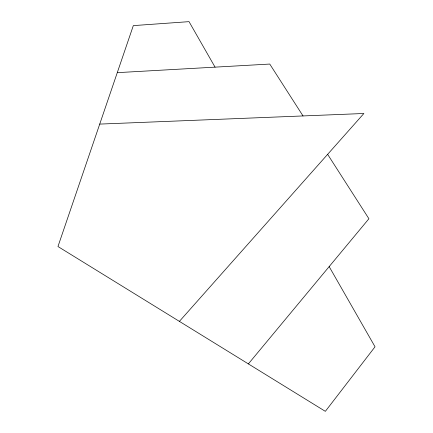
<?xml version="1.0" encoding="UTF-8"?>
<svg xmlns="http://www.w3.org/2000/svg" width="433" height="433" viewBox="0 0 433 433"><rect width="100%" height="100%" fill="white"/><g stroke="black" fill="none" stroke-linecap="round" stroke-linejoin="round"><path stroke-width="0.65" d="M248.363 363.899L368.916 218.741L327.629 154.337M179.392 321.378L363.882 113.495L99.725 124.098M117.273 72.657L269.759 64.057L303.019 115.936M215.055 67.142L189.032 21.65L133.321 25.617L57.962 246.523L325.345 411.35L375.038 346.795L329.161 266.604"/></g></svg>
